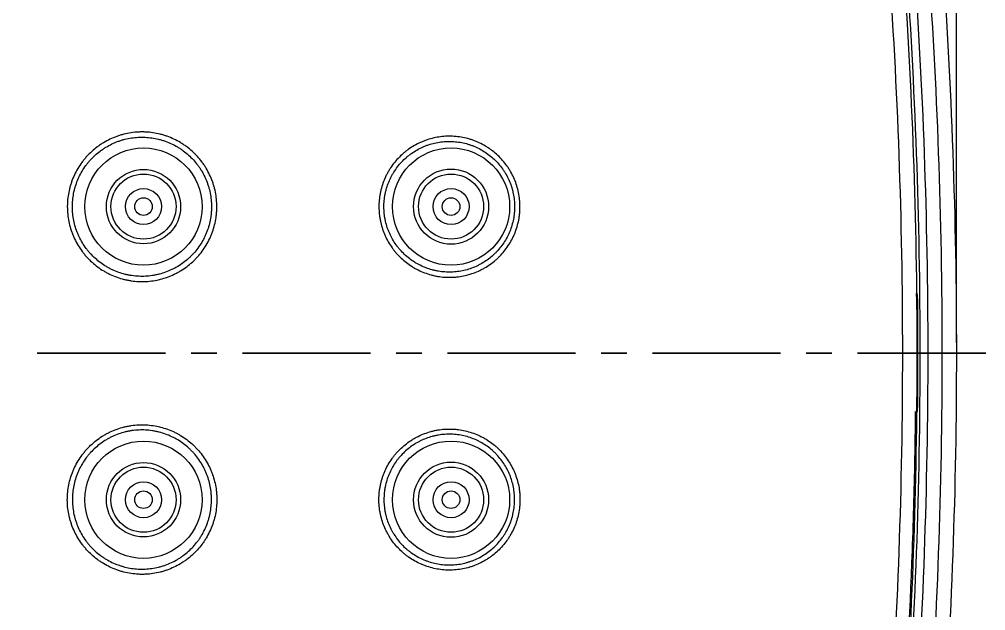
# Model space of a CAD drawing. Extents: x 60870 to 61464, y -29263 to -28843.
# Drawn here: x 61182.4 to 61248.4, y -29127 to -29086.6 of the extents above; entities that cross this region are included whole.
import ezdxf

# ---------------------------------------------------------------- set-up
doc = ezdxf.new("R2010")
doc.units = 0
doc.header["$LTSCALE"] = 7
doc.header["$MEASUREMENT"] = 0
doc.linetypes.add('CENTER', pattern=[2, 1.25, -0.25, 0.25, -0.25])
for name, color, linetype in [('08_ALL_FEATURES', 7, 'CONTINUOUS'), ('1', 1, 'CENTER'), ('DIM', 2, 'CONTINUOUS')]:
    doc.layers.add(name, color=color, linetype=linetype)

msp = doc.modelspace()

# ---------------------------------------------------------------- linework, layer by layer
at = {"layer": '08_ALL_FEATURES', "color": 7, "linetype": 'Continuous'}
for p, q in [((61243.736, -29105.408), (61243.736, -29113.368)), ((61243.736, -29113.368), (61243.635, -29113.368)), ((61243.736, -29113.368), (61243.763, -29113.368))]:
    msp.add_line(p, q, dxfattribs=at)
for centre, radius in [((61190.911, -29099.389), 4), ((61211.91, -29099.389), 4), ((61190.911, -29099.389), 2.537), ((61190.911, -29099.389), 2.221), ((61211.91, -29099.389), 2.565), ((61211.91, -29099.389), 2.221), ((61190.911, -29099.389), 1.23), ((61211.91, -29099.389), 1.23), ((61190.911, -29099.389), 0.6), ((61211.91, -29099.389), 0.6), ((61190.911, -29119.388), 4), ((61211.91, -29119.388), 4), ((61190.911, -29119.388), 2.537), ((61190.911, -29119.388), 2.221), ((61211.91, -29119.388), 2.565), ((61211.91, -29119.388), 2.221), ((61190.911, -29119.388), 1.23), ((61211.91, -29119.388), 1.23), ((61190.911, -29119.388), 0.6), ((61211.91, -29119.388), 0.6)]:
    msp.add_circle(centre, radius, dxfattribs=at)
msp.add_arc((60864.377, -29109.388), 379.407, 359.39895, 0.60105, dxfattribs=at)
for points, knots in [([(61239.802, -29055.14), (61240.457, -29059.661), (61241.028, -29064.181), (61242.006, -29073.223), (61242.82, -29082.264), (61243.55, -29095.826), (61243.793, -29109.388), (61243.55, -29122.95), (61242.82, -29136.512), (61242.006, -29145.554), (61241.028, -29154.595), (61240.457, -29159.116), (61239.802, -29163.637)], [0, 0, 0, 0, 0.125, 0.125, 0.25, 0.375, 0.5, 0.625, 0.75, 0.875, 0.875, 1, 1, 1, 1]), ([(61240.027, -29163.669), (61240.679, -29159.169), (61241.819, -29150.158), (61243.041, -29136.605), (61243.775, -29123.017), (61243.939, -29113.935), (61243.939, -29104.841), (61243.775, -29095.759), (61243.041, -29082.171), (61241.819, -29068.619), (61240.679, -29059.607), (61240.027, -29055.107)], [0, 0, 0, 0, 0.125, 0.25, 0.375, 0.5, 0.5, 0.625, 0.75, 0.875, 1, 1, 1, 1]), ([(61240.537, -29055.03), (61241.19, -29059.536), (61242.332, -29068.561), (61243.556, -29082.133), (61244.291, -29095.74), (61244.455, -29104.835), (61244.455, -29113.942), (61244.291, -29123.037), (61243.556, -29136.644), (61242.332, -29150.216), (61241.19, -29159.24), (61240.537, -29163.747)], [0, 0, 0, 0, 0.125, 0.25, 0.375, 0.5, 0.5, 0.625, 0.75, 0.875, 1, 1, 1, 1]), ([(61241.517, -29163.892), (61242.172, -29159.374), (61243.316, -29150.325), (61244.543, -29136.717), (61245.281, -29123.073), (61245.445, -29113.954), (61245.445, -29104.823), (61245.281, -29095.703), (61244.543, -29082.06), (61243.316, -29068.452), (61242.172, -29059.403), (61241.517, -29054.885)], [0, 0, 0, 0, 0.125, 0.25, 0.375, 0.5, 0.5, 0.625, 0.75, 0.875, 1, 1, 1, 1]), ([(61242.473, -29054.754), (61243.129, -29059.283), (61244.277, -29068.353), (61245.507, -29081.994), (61246.246, -29095.671), (61246.411, -29104.812), (61246.411, -29113.965), (61246.246, -29123.106), (61245.507, -29136.782), (61244.277, -29150.423), (61243.129, -29159.493), (61242.473, -29164.023)], [0, 0, 0, 0, 0.125, 0.25, 0.375, 0.5, 0.5, 0.625, 0.75, 0.875, 1, 1, 1, 1]), ([(61238.845, -29163.506), (61239.499, -29158.996), (61240.069, -29154.486), (61241.044, -29145.467), (61241.856, -29136.447), (61242.584, -29122.918), (61242.826, -29109.388), (61242.584, -29095.859), (61241.856, -29082.33), (61241.044, -29073.31), (61240.069, -29064.29), (61239.499, -29059.781), (61238.845, -29055.271)], [0, 0, 0, 0, 0.125, 0.125, 0.25, 0.375, 0.5, 0.625, 0.75, 0.875, 0.875, 1, 1, 1, 1]), ([(61191.572, -29104.445), (61191.405, -29104.47), (61191.239, -29104.487), (61190.906, -29104.504), (61190.574, -29104.504), (61190.242, -29104.473), (61190.034, -29104.442), (61189.993, -29104.436), (61189.91, -29104.421), (61189.869, -29104.414), (61189.745, -29104.389), (61189.663, -29104.371), (61189.42, -29104.311), (61189.101, -29104.215), (61188.793, -29104.088), (61188.567, -29103.982), (61188.492, -29103.944), (61188.381, -29103.885), (61188.344, -29103.865), (61188.271, -29103.824), (61188.234, -29103.802), (61188.054, -29103.695), (61187.915, -29103.602), (61187.647, -29103.404), (61187.39, -29103.194), (61187.153, -29102.959), (61187.012, -29102.804), (61186.984, -29102.772), (61186.929, -29102.708), (61186.901, -29102.676), (61186.821, -29102.579), (61186.77, -29102.513), (61186.62, -29102.312), (61186.435, -29102.036), (61186.277, -29101.743), (61186.169, -29101.517), (61186.135, -29101.44), (61186.087, -29101.324), (61186.071, -29101.285), (61186.041, -29101.206), (61186.026, -29101.167), (61185.955, -29100.969), (61185.906, -29100.81), (61185.825, -29100.487), (61185.792, -29100.324), (61185.742, -29099.995), (61185.725, -29099.829), (61185.714, -29099.619), (61185.713, -29099.577), (61185.711, -29099.493), (61185.709, -29099.367), (61185.712, -29099.241), (61185.723, -29098.991), (61185.755, -29098.66), (61185.82, -29098.333), (61185.88, -29098.09), (61185.902, -29098.009), (61185.939, -29097.888), (61185.951, -29097.848), (61185.977, -29097.768), (61185.991, -29097.728), (61186.061, -29097.531), (61186.188, -29097.223), (61186.344, -29096.929), (61186.515, -29096.643), (61186.608, -29096.504), (61186.758, -29096.3), (61186.809, -29096.234), (61186.915, -29096.104), (61186.97, -29096.041), (61187.137, -29095.856), (61187.372, -29095.62), (61187.629, -29095.408), (61187.797, -29095.283), (61187.83, -29095.258), (61187.899, -29095.21), (61187.934, -29095.186), (61188.039, -29095.115), (61188.109, -29095.07), (61188.325, -29094.941), (61188.619, -29094.783), (61188.927, -29094.654), (61189.163, -29094.569), (61189.243, -29094.543), (61189.404, -29094.493), (61189.485, -29094.471), (61189.729, -29094.409), (61190.057, -29094.344), (61190.391, -29094.31), (61190.643, -29094.298), (61190.727, -29094.296), (61190.895, -29094.295), (61190.978, -29094.297), (61191.228, -29094.31), (61191.559, -29094.342), (61191.886, -29094.406), (61192.089, -29094.457), (61192.129, -29094.468), (61192.21, -29094.49), (61192.251, -29094.502), (61192.372, -29094.538), (61192.451, -29094.564), (61192.688, -29094.649), (61192.996, -29094.776), (61193.289, -29094.932), (61193.504, -29095.06), (61193.574, -29095.105), (61193.679, -29095.175), (61193.714, -29095.198), (61193.782, -29095.247), (61193.817, -29095.271), (61193.986, -29095.396), (61194.115, -29095.502), (61194.362, -29095.726), (61194.597, -29095.961), (61194.81, -29096.218), (61194.935, -29096.386), (61194.959, -29096.42), (61195.008, -29096.489), (61195.032, -29096.524), (61195.102, -29096.629), (61195.147, -29096.699), (61195.276, -29096.914), (61195.433, -29097.208), (61195.561, -29097.515), (61195.646, -29097.75), (61195.672, -29097.83), (61195.709, -29097.95), (61195.721, -29097.991), (61195.743, -29098.072), (61195.754, -29098.112), (61195.805, -29098.316), (61195.838, -29098.48), (61195.887, -29098.809), (61195.904, -29098.974), (61195.92, -29099.307), (61195.921, -29099.474), (61195.911, -29099.684), (61195.908, -29099.726), (61195.902, -29099.81), (61195.891, -29099.935), (61195.876, -29100.06), (61195.84, -29100.307), (61195.775, -29100.634), (61195.679, -29100.953), (61195.595, -29101.189), (61195.565, -29101.267), (61195.517, -29101.384), (61195.5, -29101.422), (61195.466, -29101.499), (61195.449, -29101.538), (61195.359, -29101.727), (61195.202, -29102.021), (61195.018, -29102.298), (61194.82, -29102.566), (61194.714, -29102.695), (61194.573, -29102.851), (61194.544, -29102.882), (61194.487, -29102.943), (61194.399, -29103.033), (61194.308, -29103.12), (61194.123, -29103.288), (61193.866, -29103.499), (61193.59, -29103.685), (61193.375, -29103.814), (61193.302, -29103.856), (61193.153, -29103.935), (61193.078, -29103.973), (61192.851, -29104.081), (61192.544, -29104.209), (61192.226, -29104.306), (61191.903, -29104.387), (61191.739, -29104.42), (61191.572, -29104.445)], [0, 0, 0, 0, 0.015625, 0.015625, 0.03125, 0.046875, 0.046875, 0.050781, 0.050781, 0.054687, 0.054687, 0.0625, 0.0625, 0.078125, 0.09375, 0.09375, 0.101562, 0.101562, 0.105469, 0.105469, 0.109375, 0.109375, 0.125, 0.125, 0.140625, 0.15625, 0.15625, 0.160156, 0.160156, 0.164062, 0.164062, 0.171875, 0.171875, 0.1875, 0.203125, 0.203125, 0.210937, 0.210937, 0.214844, 0.214844, 0.21875, 0.21875, 0.234375, 0.234375, 0.25, 0.25, 0.265625, 0.265625, 0.269531, 0.269531, 0.273437, 0.28125, 0.28125, 0.296875, 0.3125, 0.3125, 0.320312, 0.320312, 0.324219, 0.324219, 0.328125, 0.328125, 0.34375, 0.359375, 0.359375, 0.375, 0.375, 0.382812, 0.382812, 0.390625, 0.390625, 0.40625, 0.421875, 0.421875, 0.425781, 0.425781, 0.429687, 0.429687, 0.4375, 0.4375, 0.453125, 0.46875, 0.46875, 0.476562, 0.476562, 0.484375, 0.484375, 0.5, 0.515625, 0.515625, 0.523437, 0.523437, 0.53125, 0.53125, 0.546875, 0.5625, 0.5625, 0.566406, 0.566406, 0.570312, 0.570312, 0.578125, 0.578125, 0.59375, 0.609375, 0.609375, 0.617187, 0.617187, 0.621094, 0.621094, 0.625, 0.625, 0.640625, 0.640625, 0.65625, 0.671875, 0.671875, 0.675781, 0.675781, 0.679687, 0.679687, 0.6875, 0.6875, 0.703125, 0.71875, 0.71875, 0.726562, 0.726562, 0.730469, 0.730469, 0.734375, 0.734375, 0.75, 0.75, 0.765625, 0.765625, 0.78125, 0.78125, 0.785156, 0.785156, 0.789062, 0.796875, 0.796875, 0.8125, 0.828125, 0.828125, 0.835937, 0.835937, 0.839844, 0.839844, 0.84375, 0.84375, 0.859375, 0.875, 0.875, 0.890625, 0.890625, 0.894531, 0.894531, 0.898437, 0.90625, 0.90625, 0.921875, 0.9375, 0.9375, 0.945312, 0.945312, 0.953125, 0.953125, 0.96875, 0.984375, 0.984375, 1, 1, 1, 1]), ([(61191.516, -29104.095), (61191.594, -29104.084), (61191.671, -29104.07), (61191.824, -29104.039), (61191.899, -29104.022), (61192.125, -29103.964), (61192.421, -29103.873), (61192.707, -29103.754), (61192.918, -29103.653), (61192.987, -29103.618), (61193.125, -29103.544), (61193.193, -29103.505), (61193.393, -29103.384), (61193.65, -29103.211), (61193.889, -29103.014), (61194.061, -29102.857), (61194.145, -29102.777), (61194.227, -29102.693), (61194.281, -29102.636), (61194.307, -29102.607), (61194.438, -29102.462), (61194.537, -29102.341), (61194.72, -29102.091), (61194.891, -29101.834), (61195.037, -29101.56), (61195.12, -29101.383), (61195.136, -29101.347), (61195.168, -29101.276), (61195.183, -29101.24), (61195.228, -29101.131), (61195.256, -29101.058), (61195.333, -29100.838), (61195.422, -29100.542), (61195.482, -29100.238), (61195.516, -29100.007), (61195.525, -29099.93), (61195.536, -29099.813), (61195.539, -29099.774), (61195.545, -29099.696), (61195.547, -29099.657), (61195.556, -29099.462), (61195.556, -29099.306), (61195.539, -29098.997), (61195.524, -29098.843), (61195.477, -29098.537), (61195.447, -29098.384), (61195.399, -29098.195), (61195.389, -29098.157), (61195.368, -29098.082), (61195.334, -29097.969), (61195.297, -29097.858), (61195.218, -29097.639), (61195.099, -29097.353), (61194.952, -29097.081), (61194.832, -29096.881), (61194.79, -29096.815), (61194.724, -29096.718), (61194.702, -29096.685), (61194.657, -29096.621), (61194.542, -29096.463), (61194.319, -29096.194), (61194.1, -29095.976), (61193.869, -29095.769), (61193.749, -29095.67), (61193.591, -29095.554), (61193.559, -29095.531), (61193.495, -29095.486), (61193.398, -29095.42), (61193.3, -29095.358), (61193.1, -29095.239), (61192.826, -29095.094), (61192.54, -29094.976), (61192.32, -29094.898), (61192.245, -29094.874), (61192.095, -29094.829), (61192.02, -29094.808), (61191.793, -29094.752), (61191.489, -29094.693), (61191.181, -29094.663), (61190.948, -29094.652), (61190.871, -29094.65), (61190.754, -29094.651), (61190.715, -29094.651), (61190.637, -29094.653), (61190.597, -29094.655), (61190.402, -29094.665), (61190.091, -29094.697), (61189.786, -29094.758), (61189.559, -29094.816), (61189.484, -29094.837), (61189.334, -29094.883), (61189.26, -29094.908), (61189.04, -29094.988), (61188.753, -29095.108), (61188.48, -29095.255), (61188.28, -29095.376), (61188.214, -29095.418), (61188.084, -29095.506), (61188.02, -29095.551), (61187.833, -29095.691), (61187.594, -29095.889), (61187.376, -29096.108), (61187.221, -29096.281), (61187.145, -29096.37), (61187.072, -29096.461), (61187.024, -29096.523), (61187.001, -29096.554), (61186.884, -29096.712), (61186.798, -29096.842), (61186.64, -29097.109), (61186.495, -29097.382), (61186.378, -29097.669), (61186.313, -29097.853), (61186.3, -29097.89), (61186.276, -29097.964), (61186.264, -29098.002), (61186.23, -29098.114), (61186.21, -29098.189), (61186.154, -29098.416), (61186.095, -29098.72), (61186.066, -29099.028), (61186.055, -29099.261), (61186.053, -29099.339), (61186.054, -29099.456), (61186.054, -29099.495), (61186.057, -29099.573), (61186.058, -29099.612), (61186.068, -29099.808), (61186.084, -29099.963), (61186.131, -29100.269), (61186.162, -29100.42), (61186.238, -29100.72), (61186.284, -29100.869), (61186.35, -29101.053), (61186.364, -29101.089), (61186.392, -29101.162), (61186.407, -29101.199), (61186.452, -29101.307), (61186.484, -29101.378), (61186.585, -29101.588), (61186.732, -29101.861), (61186.905, -29102.118), (61187.044, -29102.304), (61187.093, -29102.366), (61187.167, -29102.456), (61187.193, -29102.486), (61187.244, -29102.545), (61187.27, -29102.574), (61187.402, -29102.718), (61187.622, -29102.937), (61187.862, -29103.132), (61188.112, -29103.316), (61188.241, -29103.402), (61188.409, -29103.502), (61188.443, -29103.522), (61188.512, -29103.56), (61188.615, -29103.616), (61188.719, -29103.668), (61188.93, -29103.767), (61189.216, -29103.884), (61189.513, -29103.973), (61189.74, -29104.029), (61189.816, -29104.046), (61189.931, -29104.068), (61189.97, -29104.075), (61190.047, -29104.089), (61190.085, -29104.095), (61190.278, -29104.123), (61190.587, -29104.152), (61190.897, -29104.151), (61191.206, -29104.134), (61191.361, -29104.119), (61191.516, -29104.095)], [0, 0, 0, 0, 0.007813, 0.007813, 0.015625, 0.015625, 0.03125, 0.046875, 0.046875, 0.054688, 0.054688, 0.0625, 0.0625, 0.078125, 0.09375, 0.09375, 0.101563, 0.105469, 0.105469, 0.109375, 0.109375, 0.125, 0.125, 0.140625, 0.15625, 0.15625, 0.160156, 0.160156, 0.164063, 0.164063, 0.171875, 0.171875, 0.1875, 0.203125, 0.203125, 0.210938, 0.210938, 0.214844, 0.214844, 0.21875, 0.21875, 0.234375, 0.234375, 0.25, 0.25, 0.265625, 0.265625, 0.269531, 0.269531, 0.273438, 0.28125, 0.28125, 0.296875, 0.3125, 0.3125, 0.320313, 0.320313, 0.324219, 0.324219, 0.328125, 0.34375, 0.359375, 0.359375, 0.375, 0.375, 0.378906, 0.378906, 0.382813, 0.390625, 0.390625, 0.40625, 0.421875, 0.421875, 0.429687, 0.429687, 0.4375, 0.4375, 0.453125, 0.46875, 0.46875, 0.476562, 0.476562, 0.480469, 0.480469, 0.484375, 0.484375, 0.5, 0.515625, 0.515625, 0.523437, 0.523437, 0.53125, 0.53125, 0.546875, 0.5625, 0.5625, 0.570312, 0.570312, 0.578125, 0.578125, 0.59375, 0.609375, 0.609375, 0.617187, 0.621094, 0.621094, 0.625, 0.625, 0.640625, 0.640625, 0.65625, 0.671875, 0.671875, 0.675781, 0.675781, 0.679687, 0.679687, 0.6875, 0.6875, 0.703125, 0.71875, 0.71875, 0.726562, 0.726562, 0.730469, 0.730469, 0.734375, 0.734375, 0.75, 0.75, 0.765625, 0.765625, 0.78125, 0.78125, 0.785156, 0.785156, 0.789062, 0.789062, 0.796875, 0.796875, 0.8125, 0.828125, 0.828125, 0.835937, 0.835937, 0.839844, 0.839844, 0.84375, 0.84375, 0.859375, 0.875, 0.875, 0.890625, 0.890625, 0.894531, 0.894531, 0.898438, 0.90625, 0.90625, 0.921875, 0.9375, 0.9375, 0.945313, 0.945313, 0.949219, 0.949219, 0.953125, 0.953125, 0.96875, 0.984375, 0.984375, 1, 1, 1, 1]), ([(61216.493, -29098.317), (61216.528, -29098.472), (61216.556, -29098.628), (61216.596, -29098.94), (61216.621, -29099.253), (61216.615, -29099.568), (61216.602, -29099.765), (61216.598, -29099.805), (61216.591, -29099.884), (61216.587, -29099.924), (61216.573, -29100.042), (61216.562, -29100.12), (61216.522, -29100.353), (61216.455, -29100.66), (61216.358, -29100.958), (61216.274, -29101.179), (61216.245, -29101.252), (61216.197, -29101.361), (61216.181, -29101.398), (61216.147, -29101.47), (61216.13, -29101.505), (61216.042, -29101.683), (61215.888, -29101.957), (61215.708, -29102.215), (61215.517, -29102.463), (61215.414, -29102.583), (61215.278, -29102.727), (61215.251, -29102.756), (61215.195, -29102.813), (61215.11, -29102.896), (61215.023, -29102.976), (61214.845, -29103.131), (61214.598, -29103.325), (61214.334, -29103.495), (61214.129, -29103.612), (61214.059, -29103.65), (61213.953, -29103.704), (61213.918, -29103.722), (61213.846, -29103.756), (61213.81, -29103.773), (61213.63, -29103.854), (61213.337, -29103.968), (61213.035, -29104.054), (61212.729, -29104.124), (61212.574, -29104.152), (61212.377, -29104.178), (61212.337, -29104.182), (61212.259, -29104.191), (61212.14, -29104.201), (61212.022, -29104.208), (61211.787, -29104.215), (61211.473, -29104.209), (61211.161, -29104.173), (61210.927, -29104.133), (61210.849, -29104.118), (61210.694, -29104.085), (61210.617, -29104.066), (61210.389, -29104.004), (61210.09, -29103.907), (61209.802, -29103.782), (61209.591, -29103.677), (61209.521, -29103.64), (61209.418, -29103.583), (61209.383, -29103.563), (61209.315, -29103.522), (61209.281, -29103.502), (61209.113, -29103.397), (61208.983, -29103.306), (61208.734, -29103.115), (61208.496, -29102.911), (61208.277, -29102.685), (61208.147, -29102.536), (61208.121, -29102.506), (61208.07, -29102.445), (61208.045, -29102.414), (61207.972, -29102.32), (61207.924, -29102.257), (61207.787, -29102.064), (61207.617, -29101.8), (61207.473, -29101.519), (61207.392, -29101.339), (61207.376, -29101.303), (61207.346, -29101.229), (61207.331, -29101.193), (61207.287, -29101.082), (61207.26, -29101.007), (61207.184, -29100.782), (61207.141, -29100.63), (61207.088, -29100.399), (61207.073, -29100.322), (61207.052, -29100.205), (61207.045, -29100.166), (61207.033, -29100.087), (61207.028, -29100.048), (61207.002, -29099.851), (61206.99, -29099.694), (61206.981, -29099.379), (61206.988, -29099.066), (61207.025, -29098.753), (61207.058, -29098.558), (61207.065, -29098.519), (61207.08, -29098.441), (61207.088, -29098.402), (61207.113, -29098.286), (61207.132, -29098.209), (61207.194, -29097.981), (61207.292, -29097.683), (61207.418, -29097.395), (61207.523, -29097.184), (61207.56, -29097.114), (61207.618, -29097.01), (61207.638, -29096.976), (61207.678, -29096.907), (61207.699, -29096.874), (61207.804, -29096.706), (61207.985, -29096.447), (61208.29, -29096.09), (61208.518, -29095.872), (61208.667, -29095.742), (61208.697, -29095.716), (61208.758, -29095.665), (61208.851, -29095.59), (61208.946, -29095.52), (61209.138, -29095.383), (61209.403, -29095.214), (61209.683, -29095.071), (61209.898, -29094.974), (61209.971, -29094.944), (61210.082, -29094.9), (61210.119, -29094.886), (61210.194, -29094.859), (61210.231, -29094.846), (61210.419, -29094.783), (61210.722, -29094.698), (61211.03, -29094.643), (61211.342, -29094.603), (61211.499, -29094.591), (61211.697, -29094.585), (61211.737, -29094.584), (61211.816, -29094.584), (61211.935, -29094.585), (61212.053, -29094.59), (61212.289, -29094.606), (61212.6, -29094.643), (61212.907, -29094.71), (61213.136, -29094.772), (61213.211, -29094.795), (61213.325, -29094.831), (61213.362, -29094.844), (61213.437, -29094.87), (61213.474, -29094.884), (61213.659, -29094.954), (61213.947, -29095.08), (61214.221, -29095.233), (61214.421, -29095.358), (61214.486, -29095.402), (61214.616, -29095.492), (61214.68, -29095.539), (61214.869, -29095.685), (61214.989, -29095.787), (61215.218, -29096.003), (61215.435, -29096.229), (61215.63, -29096.476), (61215.745, -29096.636), (61215.767, -29096.669), (61215.812, -29096.735), (61215.834, -29096.768), (61215.898, -29096.868), (61215.939, -29096.936), (61216.056, -29097.141), (61216.199, -29097.421), (61216.313, -29097.713), (61216.414, -29098.01), (61216.457, -29098.162), (61216.493, -29098.317)], [0, 0, 0, 0, 0.015625, 0.015625, 0.03125, 0.046875, 0.046875, 0.050781, 0.050781, 0.054688, 0.054688, 0.0625, 0.0625, 0.078125, 0.09375, 0.09375, 0.101563, 0.101563, 0.105469, 0.105469, 0.109375, 0.109375, 0.125, 0.140625, 0.140625, 0.15625, 0.15625, 0.160156, 0.160156, 0.164063, 0.171875, 0.171875, 0.1875, 0.203125, 0.203125, 0.210938, 0.210938, 0.214844, 0.214844, 0.21875, 0.21875, 0.234375, 0.25, 0.25, 0.265625, 0.265625, 0.269531, 0.269531, 0.273438, 0.28125, 0.28125, 0.296875, 0.3125, 0.3125, 0.320313, 0.320313, 0.328125, 0.328125, 0.34375, 0.359375, 0.359375, 0.367188, 0.367188, 0.371094, 0.371094, 0.375, 0.375, 0.390625, 0.390625, 0.40625, 0.421875, 0.421875, 0.425781, 0.425781, 0.429688, 0.429688, 0.4375, 0.4375, 0.453125, 0.46875, 0.46875, 0.472656, 0.472656, 0.476563, 0.476563, 0.484375, 0.484375, 0.5, 0.5, 0.507813, 0.507813, 0.511719, 0.511719, 0.515625, 0.515625, 0.53125, 0.53125, 0.546875, 0.5625, 0.5625, 0.566406, 0.566406, 0.570313, 0.570313, 0.578125, 0.578125, 0.59375, 0.609375, 0.609375, 0.617188, 0.617188, 0.621094, 0.621094, 0.625, 0.625, 0.640625, 0.65625, 0.671875, 0.671875, 0.675781, 0.675781, 0.679688, 0.6875, 0.6875, 0.703125, 0.71875, 0.71875, 0.726563, 0.726563, 0.730469, 0.730469, 0.734375, 0.734375, 0.75, 0.765625, 0.765625, 0.78125, 0.78125, 0.785156, 0.785156, 0.789063, 0.796875, 0.796875, 0.8125, 0.828125, 0.828125, 0.835938, 0.835938, 0.839844, 0.839844, 0.84375, 0.84375, 0.859375, 0.875, 0.875, 0.882813, 0.882813, 0.890625, 0.890625, 0.90625, 0.90625, 0.921875, 0.9375, 0.9375, 0.941406, 0.941406, 0.945313, 0.945313, 0.953125, 0.953125, 0.96875, 0.984375, 0.984375, 1, 1, 1, 1]), ([(61216.135, -29098.399), (61216.127, -29098.363), (61216.118, -29098.327), (61216.1, -29098.256), (61216.071, -29098.15), (61216.039, -29098.045), (61215.969, -29097.838), (61215.863, -29097.567), (61215.73, -29097.308), (61215.621, -29097.117), (61215.583, -29097.055), (61215.524, -29096.962), (61215.504, -29096.931), (61215.462, -29096.87), (61215.358, -29096.72), (61215.154, -29096.462), (61214.953, -29096.253), (61214.741, -29096.053), (61214.63, -29095.958), (61214.397, -29095.778), (61214.276, -29095.695), (61214.029, -29095.54), (61213.776, -29095.399), (61213.509, -29095.282), (61213.338, -29095.217), (61213.304, -29095.204), (61213.234, -29095.18), (61213.199, -29095.168), (61213.094, -29095.134), (61213.024, -29095.113), (61212.812, -29095.056), (61212.528, -29094.994), (61212.24, -29094.959), (61212.021, -29094.944), (61211.949, -29094.941), (61211.839, -29094.939), (61211.802, -29094.939), (61211.728, -29094.939), (61211.692, -29094.94), (61211.508, -29094.945), (61211.362, -29094.957), (61211.074, -29094.994), (61210.788, -29095.045), (61210.507, -29095.124), (61210.333, -29095.182), (61210.299, -29095.194), (61210.23, -29095.219), (61210.195, -29095.232), (61210.093, -29095.272), (61210.025, -29095.301), (61209.825, -29095.391), (61209.566, -29095.523), (61209.321, -29095.679), (61209.143, -29095.806), (61209.084, -29095.85), (61208.969, -29095.94), (61208.912, -29095.987), (61208.746, -29096.132), (61208.536, -29096.334), (61208.253, -29096.665), (61208.085, -29096.905), (61207.988, -29097.06), (61207.969, -29097.092), (61207.931, -29097.155), (61207.876, -29097.25), (61207.825, -29097.347), (61207.727, -29097.543), (61207.611, -29097.81), (61207.52, -29098.086), (61207.463, -29098.298), (61207.445, -29098.369), (61207.421, -29098.476), (61207.414, -29098.513), (61207.4, -29098.585), (61207.393, -29098.621), (61207.363, -29098.802), (61207.329, -29099.091), (61207.323, -29099.382), (61207.331, -29099.673), (61207.342, -29099.818), (61207.366, -29100.001), (61207.371, -29100.037), (61207.382, -29100.11), (61207.4, -29100.219), (61207.422, -29100.326), (61207.471, -29100.54), (61207.511, -29100.681), (61207.581, -29100.89), (61207.606, -29100.959), (61207.646, -29101.061), (61207.66, -29101.096), (61207.689, -29101.163), (61207.703, -29101.197), (61207.778, -29101.364), (61207.911, -29101.624), (61208.069, -29101.869), (61208.196, -29102.048), (61208.24, -29102.106), (61208.308, -29102.193), (61208.331, -29102.221), (61208.378, -29102.278), (61208.498, -29102.418), (61208.725, -29102.654), (61208.946, -29102.842), (61209.177, -29103.02), (61209.297, -29103.103), (61209.453, -29103.201), (61209.484, -29103.22), (61209.547, -29103.257), (61209.643, -29103.312), (61209.74, -29103.363), (61209.936, -29103.46), (61210.202, -29103.576), (61210.479, -29103.666), (61210.691, -29103.723), (61210.762, -29103.741), (61210.87, -29103.764), (61210.906, -29103.772), (61210.978, -29103.786), (61211.014, -29103.792), (61211.194, -29103.822), (61211.484, -29103.856), (61211.774, -29103.862), (61211.992, -29103.855), (61212.065, -29103.851), (61212.211, -29103.84), (61212.284, -29103.832), (61212.503, -29103.804), (61212.647, -29103.778), (61212.931, -29103.713), (61213.21, -29103.634), (61213.482, -29103.528), (61213.649, -29103.453), (61213.682, -29103.437), (61213.748, -29103.406), (61213.781, -29103.389), (61213.879, -29103.339), (61213.944, -29103.304), (61214.134, -29103.195), (61214.379, -29103.038), (61214.607, -29102.858), (61214.772, -29102.715), (61214.853, -29102.641), (61214.931, -29102.563), (61214.983, -29102.511), (61215.009, -29102.485), (61215.135, -29102.351), (61215.23, -29102.24), (61215.407, -29102.01), (61215.574, -29101.771), (61215.716, -29101.517), (61215.798, -29101.353), (61215.814, -29101.32), (61215.845, -29101.253), (61215.86, -29101.219), (61215.904, -29101.118), (61215.932, -29101.051), (61216.01, -29100.846), (61216.1, -29100.569), (61216.162, -29100.285), (61216.199, -29100.069), (61216.209, -29099.997), (61216.222, -29099.887), (61216.226, -29099.851), (61216.233, -29099.777), (61216.236, -29099.741), (61216.248, -29099.558), (61216.254, -29099.266), (61216.231, -29098.976), (61216.194, -29098.687), (61216.168, -29098.543), (61216.135, -29098.399)], [0, 0, 0, 0, 0.003906, 0.003906, 0.007813, 0.015625, 0.015625, 0.03125, 0.046875, 0.046875, 0.054688, 0.054688, 0.058594, 0.058594, 0.0625, 0.078125, 0.09375, 0.09375, 0.109375, 0.109375, 0.125, 0.125, 0.140625, 0.15625, 0.15625, 0.160156, 0.160156, 0.164063, 0.164063, 0.171875, 0.171875, 0.1875, 0.203125, 0.203125, 0.210938, 0.210938, 0.214844, 0.214844, 0.21875, 0.21875, 0.234375, 0.234375, 0.25, 0.265625, 0.265625, 0.269531, 0.269531, 0.273438, 0.273438, 0.28125, 0.28125, 0.296875, 0.3125, 0.3125, 0.320313, 0.320313, 0.328125, 0.328125, 0.34375, 0.359375, 0.375, 0.375, 0.378906, 0.378906, 0.382813, 0.390625, 0.390625, 0.40625, 0.421875, 0.421875, 0.429688, 0.429688, 0.433594, 0.433594, 0.4375, 0.4375, 0.453125, 0.46875, 0.46875, 0.484375, 0.484375, 0.488281, 0.488281, 0.492188, 0.5, 0.5, 0.515625, 0.515625, 0.523438, 0.523438, 0.527344, 0.527344, 0.53125, 0.53125, 0.546875, 0.5625, 0.5625, 0.570313, 0.570313, 0.574219, 0.574219, 0.578125, 0.59375, 0.609375, 0.609375, 0.625, 0.625, 0.628906, 0.628906, 0.632813, 0.640625, 0.640625, 0.65625, 0.671875, 0.671875, 0.679688, 0.679688, 0.683594, 0.683594, 0.6875, 0.6875, 0.703125, 0.71875, 0.71875, 0.726563, 0.726563, 0.734375, 0.734375, 0.75, 0.75, 0.765625, 0.78125, 0.78125, 0.785156, 0.785156, 0.789063, 0.789063, 0.796875, 0.796875, 0.8125, 0.828125, 0.828125, 0.835938, 0.839844, 0.839844, 0.84375, 0.84375, 0.859375, 0.859375, 0.875, 0.890625, 0.890625, 0.894531, 0.894531, 0.898438, 0.898438, 0.90625, 0.90625, 0.921875, 0.9375, 0.9375, 0.945313, 0.945313, 0.949219, 0.949219, 0.953125, 0.953125, 0.96875, 0.984375, 0.984375, 1, 1, 1, 1]), ([(61243.604, -29113.367), (61243.594, -29114.291), (61243.549, -29117.455), (61243.465, -29120.617), (61243.227, -29127.328), (61242.751, -29136.265), (61241.563, -29149.635), (61240.455, -29158.525), (61239.822, -29162.964)], [0, 0, 0, 0, 0.055617, 0.190529, 0.190529, 0.460353, 0.730176, 1, 1, 1, 1]), ([(61191.572, -29114.331), (61191.405, -29114.306), (61191.239, -29114.29), (61190.906, -29114.273), (61190.574, -29114.272), (61190.242, -29114.304), (61190.034, -29114.334), (61189.993, -29114.341), (61189.91, -29114.355), (61189.869, -29114.363), (61189.745, -29114.387), (61189.663, -29114.405), (61189.42, -29114.466), (61189.101, -29114.562), (61188.793, -29114.689), (61188.567, -29114.795), (61188.492, -29114.832), (61188.381, -29114.891), (61188.344, -29114.912), (61188.271, -29114.953), (61188.234, -29114.974), (61188.054, -29115.082), (61187.915, -29115.174), (61187.647, -29115.372), (61187.39, -29115.583), (61187.153, -29115.818), (61187.012, -29115.973), (61186.984, -29116.004), (61186.929, -29116.068), (61186.901, -29116.1), (61186.821, -29116.198), (61186.77, -29116.263), (61186.62, -29116.464), (61186.435, -29116.741), (61186.277, -29117.034), (61186.169, -29117.26), (61186.135, -29117.336), (61186.087, -29117.453), (61186.071, -29117.492), (61186.041, -29117.57), (61186.026, -29117.61), (61185.955, -29117.807), (61185.906, -29117.967), (61185.825, -29118.289), (61185.792, -29118.452), (61185.742, -29118.781), (61185.725, -29118.948), (61185.714, -29119.158), (61185.713, -29119.2), (61185.711, -29119.284), (61185.709, -29119.41), (61185.712, -29119.535), (61185.723, -29119.785), (61185.755, -29120.116), (61185.82, -29120.443), (61185.88, -29120.687), (61185.902, -29120.768), (61185.939, -29120.888), (61185.951, -29120.929), (61185.977, -29121.009), (61185.991, -29121.048), (61186.061, -29121.246), (61186.188, -29121.554), (61186.344, -29121.847), (61186.515, -29122.133), (61186.608, -29122.273), (61186.758, -29122.476), (61186.809, -29122.543), (61186.915, -29122.672), (61186.97, -29122.735), (61187.137, -29122.921), (61187.372, -29123.157), (61187.629, -29123.369), (61187.797, -29123.494), (61187.83, -29123.518), (61187.899, -29123.567), (61187.934, -29123.591), (61188.039, -29123.661), (61188.109, -29123.706), (61188.325, -29123.836), (61188.619, -29123.994), (61188.927, -29124.122), (61189.163, -29124.207), (61189.243, -29124.234), (61189.404, -29124.283), (61189.485, -29124.306), (61189.729, -29124.367), (61190.057, -29124.433), (61190.391, -29124.466), (61190.643, -29124.479), (61190.727, -29124.481), (61190.895, -29124.481), (61190.978, -29124.479), (61191.228, -29124.467), (61191.559, -29124.435), (61191.886, -29124.37), (61192.089, -29124.32), (61192.129, -29124.309), (61192.21, -29124.287), (61192.251, -29124.275), (61192.372, -29124.239), (61192.451, -29124.212), (61192.688, -29124.128), (61192.996, -29124.001), (61193.289, -29123.844), (61193.504, -29123.716), (61193.574, -29123.672), (61193.679, -29123.602), (61193.714, -29123.578), (61193.782, -29123.53), (61193.817, -29123.505), (61193.986, -29123.38), (61194.115, -29123.274), (61194.362, -29123.051), (61194.597, -29122.816), (61194.81, -29122.559), (61194.935, -29122.39), (61194.959, -29122.356), (61195.008, -29122.288), (61195.032, -29122.253), (61195.102, -29122.148), (61195.147, -29122.077), (61195.276, -29121.862), (61195.433, -29121.569), (61195.561, -29121.262), (61195.646, -29121.026), (61195.672, -29120.947), (61195.709, -29120.826), (61195.721, -29120.786), (61195.743, -29120.705), (61195.754, -29120.664), (61195.805, -29120.461), (61195.838, -29120.297), (61195.887, -29119.968), (61195.904, -29119.802), (61195.92, -29119.47), (61195.921, -29119.303), (61195.911, -29119.093), (61195.908, -29119.051), (61195.902, -29118.967), (61195.891, -29118.841), (61195.876, -29118.717), (61195.84, -29118.469), (61195.775, -29118.143), (61195.679, -29117.824), (61195.595, -29117.588), (61195.565, -29117.51), (61195.517, -29117.393), (61195.5, -29117.354), (61195.466, -29117.277), (61195.449, -29117.239), (61195.359, -29117.049), (61195.202, -29116.755), (61195.018, -29116.479), (61194.82, -29116.211), (61194.714, -29116.081), (61194.573, -29115.925), (61194.544, -29115.894), (61194.487, -29115.833), (61194.399, -29115.743), (61194.308, -29115.657), (61194.123, -29115.489), (61193.866, -29115.277), (61193.59, -29115.092), (61193.375, -29114.962), (61193.302, -29114.921), (61193.153, -29114.841), (61193.078, -29114.803), (61192.851, -29114.696), (61192.544, -29114.568), (61192.226, -29114.471), (61191.903, -29114.389), (61191.739, -29114.356), (61191.572, -29114.331)], [0, 0, 0, 0, 0.015625, 0.015625, 0.03125, 0.046875, 0.046875, 0.050781, 0.050781, 0.054687, 0.054687, 0.0625, 0.0625, 0.078125, 0.09375, 0.09375, 0.101562, 0.101562, 0.105469, 0.105469, 0.109375, 0.109375, 0.125, 0.125, 0.140625, 0.15625, 0.15625, 0.160156, 0.160156, 0.164062, 0.164062, 0.171875, 0.171875, 0.1875, 0.203125, 0.203125, 0.210937, 0.210937, 0.214844, 0.214844, 0.21875, 0.21875, 0.234375, 0.234375, 0.25, 0.25, 0.265625, 0.265625, 0.269531, 0.269531, 0.273437, 0.28125, 0.28125, 0.296875, 0.3125, 0.3125, 0.320312, 0.320312, 0.324219, 0.324219, 0.328125, 0.328125, 0.34375, 0.359375, 0.359375, 0.375, 0.375, 0.382812, 0.382812, 0.390625, 0.390625, 0.40625, 0.421875, 0.421875, 0.425781, 0.425781, 0.429687, 0.429687, 0.4375, 0.4375, 0.453125, 0.46875, 0.46875, 0.476562, 0.476562, 0.484375, 0.484375, 0.5, 0.515625, 0.515625, 0.523437, 0.523437, 0.53125, 0.53125, 0.546875, 0.5625, 0.5625, 0.566406, 0.566406, 0.570312, 0.570312, 0.578125, 0.578125, 0.59375, 0.609375, 0.609375, 0.617187, 0.617187, 0.621094, 0.621094, 0.625, 0.625, 0.640625, 0.640625, 0.65625, 0.671875, 0.671875, 0.675781, 0.675781, 0.679687, 0.679687, 0.6875, 0.6875, 0.703125, 0.71875, 0.71875, 0.726562, 0.726562, 0.730469, 0.730469, 0.734375, 0.734375, 0.75, 0.75, 0.765625, 0.765625, 0.78125, 0.78125, 0.785156, 0.785156, 0.789062, 0.796875, 0.796875, 0.8125, 0.828125, 0.828125, 0.835937, 0.835937, 0.839844, 0.839844, 0.84375, 0.84375, 0.859375, 0.875, 0.875, 0.890625, 0.890625, 0.894531, 0.894531, 0.898437, 0.90625, 0.90625, 0.921875, 0.9375, 0.9375, 0.945312, 0.945312, 0.953125, 0.953125, 0.96875, 0.984375, 0.984375, 1, 1, 1, 1]), ([(61216.493, -29120.459), (61216.528, -29120.304), (61216.556, -29120.149), (61216.596, -29119.837), (61216.621, -29119.524), (61216.615, -29119.209), (61216.602, -29119.011), (61216.598, -29118.972), (61216.591, -29118.892), (61216.587, -29118.853), (61216.573, -29118.735), (61216.562, -29118.657), (61216.522, -29118.424), (61216.455, -29118.117), (61216.358, -29117.818), (61216.274, -29117.597), (61216.245, -29117.524), (61216.197, -29117.415), (61216.181, -29117.379), (61216.147, -29117.307), (61216.13, -29117.271), (61216.042, -29117.094), (61215.888, -29116.819), (61215.708, -29116.562), (61215.517, -29116.313), (61215.414, -29116.193), (61215.278, -29116.049), (61215.251, -29116.021), (61215.195, -29115.964), (61215.11, -29115.881), (61215.023, -29115.801), (61214.845, -29115.646), (61214.598, -29115.451), (61214.334, -29115.282), (61214.129, -29115.164), (61214.059, -29115.126), (61213.953, -29115.072), (61213.918, -29115.055), (61213.846, -29115.02), (61213.81, -29115.004), (61213.63, -29114.923), (61213.337, -29114.808), (61213.035, -29114.723), (61212.729, -29114.652), (61212.574, -29114.624), (61212.377, -29114.599), (61212.337, -29114.594), (61212.259, -29114.586), (61212.14, -29114.575), (61212.022, -29114.569), (61211.787, -29114.562), (61211.473, -29114.568), (61211.161, -29114.604), (61210.927, -29114.643), (61210.849, -29114.658), (61210.694, -29114.692), (61210.617, -29114.711), (61210.389, -29114.773), (61210.09, -29114.87), (61209.802, -29114.995), (61209.591, -29115.1), (61209.521, -29115.136), (61209.418, -29115.194), (61209.383, -29115.214), (61209.315, -29115.254), (61209.281, -29115.275), (61209.113, -29115.38), (61208.983, -29115.47), (61208.734, -29115.662), (61208.496, -29115.865), (61208.277, -29116.092), (61208.147, -29116.241), (61208.121, -29116.271), (61208.07, -29116.332), (61208.045, -29116.363), (61207.972, -29116.456), (61207.924, -29116.519), (61207.787, -29116.712), (61207.617, -29116.977), (61207.473, -29117.257), (61207.392, -29117.438), (61207.376, -29117.474), (61207.346, -29117.547), (61207.331, -29117.584), (61207.287, -29117.695), (61207.26, -29117.769), (61207.184, -29117.994), (61207.141, -29118.146), (61207.088, -29118.377), (61207.073, -29118.455), (61207.052, -29118.572), (61207.045, -29118.611), (61207.033, -29118.689), (61207.028, -29118.729), (61207.002, -29118.926), (61206.99, -29119.083), (61206.981, -29119.397), (61206.988, -29119.711), (61207.025, -29120.023), (61207.058, -29120.218), (61207.065, -29120.257), (61207.08, -29120.335), (61207.088, -29120.374), (61207.113, -29120.49), (61207.132, -29120.567), (61207.194, -29120.795), (61207.292, -29121.094), (61207.418, -29121.382), (61207.523, -29121.593), (61207.56, -29121.663), (61207.618, -29121.766), (61207.638, -29121.801), (61207.678, -29121.869), (61207.699, -29121.903), (61207.804, -29122.071), (61207.985, -29122.329), (61208.29, -29122.687), (61208.518, -29122.905), (61208.667, -29123.035), (61208.697, -29123.061), (61208.758, -29123.111), (61208.851, -29123.186), (61208.946, -29123.257), (61209.138, -29123.394), (61209.403, -29123.563), (61209.683, -29123.705), (61209.898, -29123.802), (61209.971, -29123.833), (61210.082, -29123.876), (61210.119, -29123.89), (61210.194, -29123.917), (61210.231, -29123.93), (61210.419, -29123.993), (61210.722, -29124.078), (61211.03, -29124.133), (61211.342, -29124.173), (61211.499, -29124.186), (61211.697, -29124.192), (61211.737, -29124.192), (61211.816, -29124.193), (61211.935, -29124.192), (61212.053, -29124.187), (61212.289, -29124.17), (61212.6, -29124.134), (61212.907, -29124.066), (61213.136, -29124.005), (61213.211, -29123.982), (61213.325, -29123.945), (61213.362, -29123.932), (61213.437, -29123.906), (61213.474, -29123.893), (61213.659, -29123.822), (61213.947, -29123.696), (61214.221, -29123.543), (61214.421, -29123.418), (61214.486, -29123.375), (61214.616, -29123.285), (61214.68, -29123.238), (61214.869, -29123.092), (61214.989, -29122.989), (61215.218, -29122.774), (61215.435, -29122.548), (61215.63, -29122.301), (61215.745, -29122.14), (61215.767, -29122.108), (61215.812, -29122.042), (61215.834, -29122.009), (61215.898, -29121.908), (61215.939, -29121.841), (61216.056, -29121.635), (61216.199, -29121.356), (61216.313, -29121.064), (61216.414, -29120.766), (61216.457, -29120.614), (61216.493, -29120.459)], [0, 0, 0, 0, 0.015625, 0.015625, 0.03125, 0.046875, 0.046875, 0.050781, 0.050781, 0.054688, 0.054688, 0.0625, 0.0625, 0.078125, 0.09375, 0.09375, 0.101563, 0.101563, 0.105469, 0.105469, 0.109375, 0.109375, 0.125, 0.140625, 0.140625, 0.15625, 0.15625, 0.160156, 0.160156, 0.164063, 0.171875, 0.171875, 0.1875, 0.203125, 0.203125, 0.210938, 0.210938, 0.214844, 0.214844, 0.21875, 0.21875, 0.234375, 0.25, 0.25, 0.265625, 0.265625, 0.269531, 0.269531, 0.273438, 0.28125, 0.28125, 0.296875, 0.3125, 0.3125, 0.320313, 0.320313, 0.328125, 0.328125, 0.34375, 0.359375, 0.359375, 0.367188, 0.367188, 0.371094, 0.371094, 0.375, 0.375, 0.390625, 0.390625, 0.40625, 0.421875, 0.421875, 0.425781, 0.425781, 0.429688, 0.429688, 0.4375, 0.4375, 0.453125, 0.46875, 0.46875, 0.472656, 0.472656, 0.476563, 0.476563, 0.484375, 0.484375, 0.5, 0.5, 0.507813, 0.507813, 0.511719, 0.511719, 0.515625, 0.515625, 0.53125, 0.53125, 0.546875, 0.5625, 0.5625, 0.566406, 0.566406, 0.570313, 0.570313, 0.578125, 0.578125, 0.59375, 0.609375, 0.609375, 0.617188, 0.617188, 0.621094, 0.621094, 0.625, 0.625, 0.640625, 0.65625, 0.671875, 0.671875, 0.675781, 0.675781, 0.679688, 0.6875, 0.6875, 0.703125, 0.71875, 0.71875, 0.726563, 0.726563, 0.730469, 0.730469, 0.734375, 0.734375, 0.75, 0.765625, 0.765625, 0.78125, 0.78125, 0.785156, 0.785156, 0.789063, 0.796875, 0.796875, 0.8125, 0.828125, 0.828125, 0.835938, 0.835938, 0.839844, 0.839844, 0.84375, 0.84375, 0.859375, 0.875, 0.875, 0.882813, 0.882813, 0.890625, 0.890625, 0.90625, 0.90625, 0.921875, 0.9375, 0.9375, 0.941406, 0.941406, 0.945313, 0.945313, 0.953125, 0.953125, 0.96875, 0.984375, 0.984375, 1, 1, 1, 1]), ([(61191.516, -29114.681), (61191.594, -29114.693), (61191.671, -29114.707), (61191.824, -29114.738), (61191.899, -29114.755), (61192.125, -29114.812), (61192.421, -29114.903), (61192.707, -29115.023), (61192.918, -29115.123), (61192.987, -29115.158), (61193.125, -29115.233), (61193.193, -29115.272), (61193.393, -29115.392), (61193.65, -29115.565), (61193.889, -29115.762), (61194.061, -29115.919), (61194.145, -29116), (61194.227, -29116.084), (61194.281, -29116.141), (61194.307, -29116.169), (61194.438, -29116.315), (61194.537, -29116.436), (61194.72, -29116.685), (61194.891, -29116.943), (61195.037, -29117.217), (61195.12, -29117.394), (61195.136, -29117.429), (61195.168, -29117.501), (61195.183, -29117.537), (61195.228, -29117.646), (61195.256, -29117.718), (61195.333, -29117.938), (61195.422, -29118.235), (61195.482, -29118.539), (61195.516, -29118.769), (61195.525, -29118.847), (61195.536, -29118.963), (61195.539, -29119.002), (61195.545, -29119.081), (61195.547, -29119.12), (61195.556, -29119.315), (61195.556, -29119.47), (61195.539, -29119.78), (61195.524, -29119.934), (61195.477, -29120.24), (61195.447, -29120.392), (61195.399, -29120.582), (61195.389, -29120.62), (61195.368, -29120.695), (61195.334, -29120.808), (61195.297, -29120.918), (61195.218, -29121.137), (61195.099, -29121.423), (61194.952, -29121.696), (61194.832, -29121.896), (61194.79, -29121.962), (61194.724, -29122.059), (61194.702, -29122.091), (61194.657, -29122.155), (61194.542, -29122.313), (61194.319, -29122.582), (61194.1, -29122.8), (61193.869, -29123.008), (61193.749, -29123.106), (61193.591, -29123.223), (61193.559, -29123.245), (61193.495, -29123.29), (61193.398, -29123.356), (61193.3, -29123.418), (61193.1, -29123.537), (61192.826, -29123.682), (61192.54, -29123.8), (61192.32, -29123.878), (61192.245, -29123.903), (61192.095, -29123.948), (61192.02, -29123.968), (61191.793, -29124.024), (61191.489, -29124.084), (61191.181, -29124.113), (61190.948, -29124.124), (61190.871, -29124.126), (61190.754, -29124.126), (61190.715, -29124.125), (61190.637, -29124.123), (61190.597, -29124.122), (61190.402, -29124.111), (61190.091, -29124.08), (61189.786, -29124.018), (61189.559, -29123.961), (61189.484, -29123.939), (61189.334, -29123.893), (61189.26, -29123.869), (61189.04, -29123.789), (61188.753, -29123.669), (61188.48, -29123.522), (61188.28, -29123.401), (61188.214, -29123.359), (61188.084, -29123.271), (61188.02, -29123.226), (61187.833, -29123.086), (61187.594, -29122.888), (61187.376, -29122.668), (61187.221, -29122.496), (61187.145, -29122.407), (61187.072, -29122.315), (61187.024, -29122.254), (61187.001, -29122.222), (61186.884, -29122.064), (61186.798, -29121.935), (61186.64, -29121.668), (61186.495, -29121.395), (61186.378, -29121.108), (61186.313, -29120.924), (61186.3, -29120.887), (61186.276, -29120.812), (61186.264, -29120.775), (61186.23, -29120.662), (61186.21, -29120.587), (61186.154, -29120.361), (61186.095, -29120.056), (61186.066, -29119.748), (61186.055, -29119.516), (61186.053, -29119.438), (61186.054, -29119.321), (61186.054, -29119.282), (61186.057, -29119.203), (61186.058, -29119.164), (61186.068, -29118.969), (61186.084, -29118.814), (61186.131, -29118.508), (61186.162, -29118.356), (61186.238, -29118.056), (61186.284, -29117.908), (61186.35, -29117.724), (61186.364, -29117.687), (61186.392, -29117.614), (61186.407, -29117.578), (61186.452, -29117.47), (61186.484, -29117.399), (61186.585, -29117.188), (61186.732, -29116.916), (61186.905, -29116.659), (61187.044, -29116.472), (61187.093, -29116.411), (61187.167, -29116.321), (61187.193, -29116.291), (61187.244, -29116.232), (61187.27, -29116.202), (61187.402, -29116.058), (61187.622, -29115.84), (61187.862, -29115.644), (61188.112, -29115.461), (61188.241, -29115.375), (61188.409, -29115.275), (61188.443, -29115.255), (61188.512, -29115.217), (61188.615, -29115.161), (61188.719, -29115.109), (61188.93, -29115.01), (61189.216, -29114.893), (61189.513, -29114.803), (61189.74, -29114.748), (61189.816, -29114.731), (61189.931, -29114.708), (61189.97, -29114.701), (61190.047, -29114.688), (61190.085, -29114.682), (61190.278, -29114.654), (61190.587, -29114.625), (61190.897, -29114.626), (61191.206, -29114.642), (61191.361, -29114.658), (61191.516, -29114.681)], [0, 0, 0, 0, 0.007812, 0.007812, 0.015625, 0.015625, 0.03125, 0.046875, 0.046875, 0.054687, 0.054687, 0.0625, 0.0625, 0.078125, 0.09375, 0.09375, 0.101562, 0.105469, 0.105469, 0.109375, 0.109375, 0.125, 0.125, 0.140625, 0.15625, 0.15625, 0.160156, 0.160156, 0.164062, 0.164062, 0.171875, 0.171875, 0.1875, 0.203125, 0.203125, 0.210937, 0.210937, 0.214844, 0.214844, 0.21875, 0.21875, 0.234375, 0.234375, 0.25, 0.25, 0.265625, 0.265625, 0.269531, 0.269531, 0.273437, 0.28125, 0.28125, 0.296875, 0.3125, 0.3125, 0.320312, 0.320312, 0.324219, 0.324219, 0.328125, 0.34375, 0.359375, 0.359375, 0.375, 0.375, 0.378906, 0.378906, 0.382812, 0.390625, 0.390625, 0.40625, 0.421875, 0.421875, 0.429687, 0.429687, 0.4375, 0.4375, 0.453125, 0.46875, 0.46875, 0.476562, 0.476562, 0.480469, 0.480469, 0.484375, 0.484375, 0.5, 0.515625, 0.515625, 0.523437, 0.523437, 0.53125, 0.53125, 0.546875, 0.5625, 0.5625, 0.570312, 0.570312, 0.578125, 0.578125, 0.59375, 0.609375, 0.609375, 0.617187, 0.621094, 0.621094, 0.625, 0.625, 0.640625, 0.640625, 0.65625, 0.671875, 0.671875, 0.675781, 0.675781, 0.679687, 0.679687, 0.6875, 0.6875, 0.703125, 0.71875, 0.71875, 0.726562, 0.726562, 0.730469, 0.730469, 0.734375, 0.734375, 0.75, 0.75, 0.765625, 0.765625, 0.78125, 0.78125, 0.785156, 0.785156, 0.789062, 0.789062, 0.796875, 0.796875, 0.8125, 0.828125, 0.828125, 0.835937, 0.835937, 0.839844, 0.839844, 0.84375, 0.84375, 0.859375, 0.875, 0.875, 0.890625, 0.890625, 0.894531, 0.894531, 0.898437, 0.90625, 0.90625, 0.921875, 0.9375, 0.9375, 0.945312, 0.945312, 0.949219, 0.949219, 0.953125, 0.953125, 0.96875, 0.984375, 0.984375, 1, 1, 1, 1]), ([(61216.135, -29120.378), (61216.127, -29120.414), (61216.118, -29120.449), (61216.1, -29120.521), (61216.071, -29120.627), (61216.039, -29120.732), (61215.969, -29120.939), (61215.863, -29121.21), (61215.73, -29121.469), (61215.621, -29121.659), (61215.583, -29121.722), (61215.524, -29121.815), (61215.504, -29121.846), (61215.462, -29121.906), (61215.358, -29122.057), (61215.154, -29122.314), (61214.953, -29122.524), (61214.741, -29122.723), (61214.63, -29122.818), (61214.397, -29122.998), (61214.276, -29123.082), (61214.029, -29123.236), (61213.776, -29123.378), (61213.509, -29123.495), (61213.338, -29123.56), (61213.304, -29123.572), (61213.234, -29123.597), (61213.199, -29123.609), (61213.094, -29123.643), (61213.024, -29123.663), (61212.812, -29123.721), (61212.528, -29123.783), (61212.24, -29123.817), (61212.021, -29123.832), (61211.949, -29123.835), (61211.839, -29123.838), (61211.802, -29123.838), (61211.728, -29123.837), (61211.692, -29123.837), (61211.508, -29123.831), (61211.362, -29123.82), (61211.074, -29123.783), (61210.788, -29123.732), (61210.507, -29123.653), (61210.333, -29123.594), (61210.299, -29123.582), (61210.23, -29123.557), (61210.195, -29123.544), (61210.093, -29123.504), (61210.025, -29123.476), (61209.825, -29123.386), (61209.566, -29123.254), (61209.321, -29123.097), (61209.143, -29122.971), (61209.084, -29122.927), (61208.969, -29122.836), (61208.912, -29122.789), (61208.746, -29122.645), (61208.536, -29122.442), (61208.253, -29122.111), (61208.085, -29121.872), (61207.988, -29121.716), (61207.969, -29121.685), (61207.931, -29121.622), (61207.876, -29121.526), (61207.825, -29121.429), (61207.727, -29121.233), (61207.611, -29120.967), (61207.52, -29120.69), (61207.463, -29120.479), (61207.445, -29120.408), (61207.421, -29120.3), (61207.414, -29120.264), (61207.4, -29120.192), (61207.393, -29120.156), (61207.363, -29119.975), (61207.329, -29119.685), (61207.323, -29119.395), (61207.331, -29119.104), (61207.342, -29118.958), (61207.366, -29118.776), (61207.371, -29118.739), (61207.382, -29118.667), (61207.4, -29118.558), (61207.422, -29118.45), (61207.471, -29118.236), (61207.511, -29118.095), (61207.581, -29117.887), (61207.606, -29117.818), (61207.646, -29117.715), (61207.66, -29117.681), (61207.689, -29117.613), (61207.703, -29117.58), (61207.778, -29117.413), (61207.911, -29117.153), (61208.069, -29116.907), (61208.196, -29116.729), (61208.24, -29116.67), (61208.308, -29116.584), (61208.331, -29116.555), (61208.378, -29116.499), (61208.498, -29116.359), (61208.725, -29116.123), (61208.946, -29115.934), (61209.177, -29115.757), (61209.297, -29115.673), (61209.453, -29115.576), (61209.484, -29115.557), (61209.547, -29115.519), (61209.643, -29115.464), (61209.74, -29115.413), (61209.936, -29115.316), (61210.202, -29115.2), (61210.479, -29115.11), (61210.691, -29115.053), (61210.762, -29115.036), (61210.87, -29115.012), (61210.906, -29115.005), (61210.978, -29114.991), (61211.014, -29114.984), (61211.194, -29114.954), (61211.484, -29114.92), (61211.774, -29114.915), (61211.992, -29114.921), (61212.065, -29114.925), (61212.211, -29114.937), (61212.284, -29114.944), (61212.503, -29114.972), (61212.647, -29114.998), (61212.931, -29115.064), (61213.21, -29115.143), (61213.482, -29115.249), (61213.649, -29115.324), (61213.682, -29115.339), (61213.748, -29115.371), (61213.781, -29115.387), (61213.879, -29115.437), (61213.944, -29115.472), (61214.134, -29115.581), (61214.379, -29115.738), (61214.607, -29115.918), (61214.772, -29116.062), (61214.853, -29116.136), (61214.931, -29116.213), (61214.983, -29116.265), (61215.009, -29116.292), (61215.135, -29116.426), (61215.23, -29116.537), (61215.407, -29116.767), (61215.574, -29117.005), (61215.716, -29117.26), (61215.798, -29117.424), (61215.814, -29117.457), (61215.845, -29117.524), (61215.86, -29117.557), (61215.904, -29117.658), (61215.932, -29117.726), (61216.01, -29117.931), (61216.1, -29118.207), (61216.162, -29118.491), (61216.199, -29118.707), (61216.209, -29118.78), (61216.222, -29118.889), (61216.226, -29118.926), (61216.233, -29118.999), (61216.236, -29119.036), (61216.248, -29119.219), (61216.254, -29119.511), (61216.231, -29119.801), (61216.194, -29120.09), (61216.168, -29120.234), (61216.135, -29120.378)], [0, 0, 0, 0, 0.003906, 0.003906, 0.007813, 0.015625, 0.015625, 0.03125, 0.046875, 0.046875, 0.054688, 0.054688, 0.058594, 0.058594, 0.0625, 0.078125, 0.09375, 0.09375, 0.109375, 0.109375, 0.125, 0.125, 0.140625, 0.15625, 0.15625, 0.160156, 0.160156, 0.164063, 0.164063, 0.171875, 0.171875, 0.1875, 0.203125, 0.203125, 0.210938, 0.210938, 0.214844, 0.214844, 0.21875, 0.21875, 0.234375, 0.234375, 0.25, 0.265625, 0.265625, 0.269531, 0.269531, 0.273438, 0.273438, 0.28125, 0.28125, 0.296875, 0.3125, 0.3125, 0.320313, 0.320313, 0.328125, 0.328125, 0.34375, 0.359375, 0.375, 0.375, 0.378906, 0.378906, 0.382813, 0.390625, 0.390625, 0.40625, 0.421875, 0.421875, 0.429688, 0.429688, 0.433594, 0.433594, 0.4375, 0.4375, 0.453125, 0.46875, 0.46875, 0.484375, 0.484375, 0.488281, 0.488281, 0.492188, 0.5, 0.5, 0.515625, 0.515625, 0.523438, 0.523438, 0.527344, 0.527344, 0.53125, 0.53125, 0.546875, 0.5625, 0.5625, 0.570313, 0.570313, 0.574219, 0.574219, 0.578125, 0.59375, 0.609375, 0.609375, 0.625, 0.625, 0.628906, 0.628906, 0.632813, 0.640625, 0.640625, 0.65625, 0.671875, 0.671875, 0.679688, 0.679688, 0.683594, 0.683594, 0.6875, 0.6875, 0.703125, 0.71875, 0.71875, 0.726563, 0.726563, 0.734375, 0.734375, 0.75, 0.75, 0.765625, 0.78125, 0.78125, 0.785156, 0.785156, 0.789062, 0.789062, 0.796875, 0.796875, 0.8125, 0.828125, 0.828125, 0.835937, 0.839844, 0.839844, 0.84375, 0.84375, 0.859375, 0.859375, 0.875, 0.890625, 0.890625, 0.894531, 0.894531, 0.898437, 0.898437, 0.90625, 0.90625, 0.921875, 0.9375, 0.9375, 0.945312, 0.945312, 0.949219, 0.949219, 0.953125, 0.953125, 0.96875, 0.984375, 0.984375, 1, 1, 1, 1])]:
    msp.add_open_spline(points, degree=3, knots=knots, dxfattribs=at)
at = {"layer": '1', "color": 7, "linetype": 'Continuous', "lineweight": 70}
for p in [(61243.645, -29105.408), (61243.763, -29105.408)]:
    msp.add_line(p, (61243.736, -29105.408), dxfattribs=at)
at = {"layer": '1', "color": 1, "linetype": 'CENTER', "lineweight": 35}
msp.add_line((61248.411, -29109.388), (60944.416, -29109.388), dxfattribs=at)
at = {"layer": 'DIM'}
msp.add_line((61246.411, -29108.688), (61246.411, -28998.115), dxfattribs=at)

doc.saveas('drawing.dxf')
